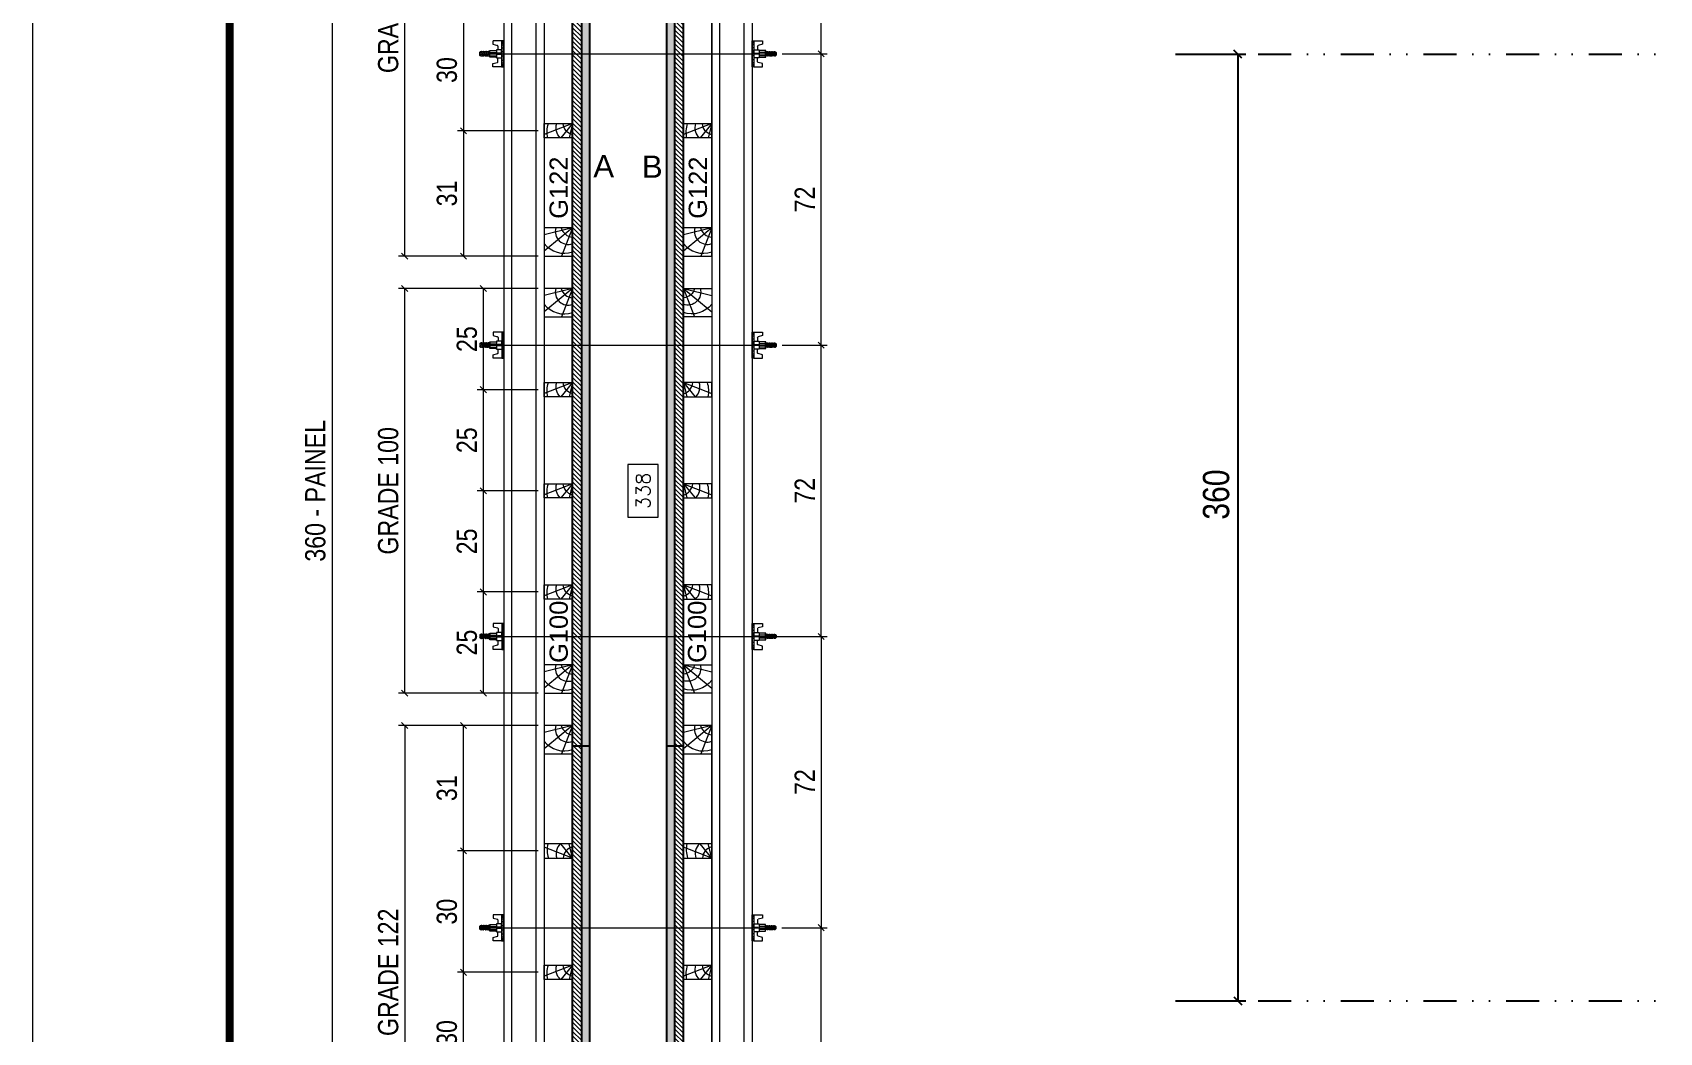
# Model space of a CAD drawing. Extents: x 2949 to 9203, y -16089 to 12527.
# Drawn here: x 7718 to 8336, y -13413 to -13032 of the extents above; entities that cross this region are included whole.
import ezdxf
from ezdxf.enums import TextEntityAlignment as Align

# ---------------------------------------------------------------- set-up
doc = ezdxf.new("R2010")
doc.units = 0
doc.linetypes.add('DASHED', pattern=[0.75, 0.5, -0.25])
doc.linetypes.add('DIVIDE2', pattern=[0.625, 0.25, -0.125, 0, -0.125, 0, -0.125])
for name, color, linetype in [('CHAPA', 1, 'Continuous'), ('COTA', 241, 'Continuous'), ('cotas', 4, 'Continuous'), ('MEIO_PONT', 93, 'Continuous'), ('Nível', 160, 'Continuous'), ('Painéis', 200, 'Continuous'), ('TEXTO_GERAL', 7, 'Continuous')]:
    doc.layers.add(name, color=color, linetype=linetype)
doc.layers.add('FELIPE', color=2, linetype='Continuous', lineweight=13, plot=False)
for name, color, linetype, lineweight in [('Folhas', 255, 'Continuous', 9), ('Hachura', 251, 'Continuous', 9), ('Madeira', 126, 'Continuous', 18), ('Perfil Metálico', 224, 'Continuous', 18), ('SARRAFO DE PRESSAO', 251, 'DASHED', 9), ('Texto Seção', 7, 'Continuous', 15)]:
    doc.layers.add(name, color=color, linetype=linetype, lineweight=lineweight)
doc.styles.add('ARIAL', font='arial.ttf')
doc.styles.add('COTA TECNICA', font='techl___.ttf', dxfattribs={"height": 10})
doc.styles.add('COTA TECNICA 2X', font='techl___.ttf', dxfattribs={"height": 10})
doc.styles.add('ROMANS', font='romans.shx')
doc.styles.add('SANSSERIF', font='sas_____.pfb')
doc.dimstyles.new('PAINEL', dxfattribs={"dimtxt": 10, "dimasz": 3, "dimexe": 3, "dimexo": 3, "dimgap": 3, "dimtad": 1, "dimdec": 1, "dimzin": 12, "dimdsep": 46, "dimtxsty": 'COTA TECNICA', "dimblk1": 'OBLIQUE', "dimblk2": 'OBLIQUE', "dimsah": 1, "dimcen": 0.9, "dimclrd": 4, "dimclre": 4, "dimclrt": 240, "dimadec": 1, "dimazin": 3, "dimtfac": 1, "dimtdec": 1, "dimtmove": 0, "dimatfit": 3, "dimfxl": 1, "dimtolj": 1, "dimtzin": 12, "dimarcsym": 0})
doc.dimstyles.new('SECAO PILAR', dxfattribs={"dimtxt": 10, "dimasz": 3, "dimexe": 3, "dimexo": 3, "dimgap": 3, "dimtad": 1, "dimdec": 1, "dimlfac": 0.5, "dimzin": 12, "dimdsep": 46, "dimtxsty": 'COTA TECNICA 2X', "dimblk1": 'OBLIQUE', "dimblk2": 'OBLIQUE', "dimsah": 1, "dimcen": 0.9, "dimclrd": 256, "dimclre": 256, "dimclrt": 256, "dimadec": 1, "dimazin": 3, "dimtfac": 1, "dimtdec": 1, "dimtmove": 0, "dimatfit": 3, "dimfxl": 1, "dimtolj": 1, "dimtzin": 12, "dimarcsym": 0})
doc.dimstyles.new('SECÇÃO 2', dxfattribs={"dimtxt": 7, "dimasz": 6, "dimexe": 0.18, "dimexo": 2, "dimgap": -4, "dimtad": 3, "dimdec": 1, "dimlfac": 0.5, "dimzin": 12, "dimdsep": 46, "dimtxsty": 'ROMANS', "dimblk": 'ARCHTICK', "dimcen": 0.09, "dimse1": 1, "dimse2": 1, "dimsd1": 1, "dimsd2": 1, "dimclrd": 180, "dimclre": 5, "dimclrt": 1, "dimadec": 0, "dimazin": 3, "dimtfac": 1, "dimtdec": 1, "dimtofl": 0, "dimtmove": 0, "dimatfit": 3, "dimldrblk": 'ARCHTICK', "dimfxl": 1, "dimtolj": 1, "dimtzin": 0, "dimarcsym": 0})
pattern_1 = [(135, (113118.4113, 42714.4012), (-1.12253202, -1.12253202), [])]

# ---------------------------------------------------------------- blocks, each defined once
blk = doc.blocks.new('9999999999')
at = {"layer": 'Folhas'}
blk.add_lwpolyline([(98138.98, 34190.21), (99623.98, 34190.21), (99623.98, 35240.21), (98138.98, 35240.21)], close=True, dxfattribs=at)
at = {"layer": 'Folhas', "color": 30, "const_width": 3}
blk.add_lwpolyline([(98213.98, 34230.21), (99583.98, 34230.21), (99583.98, 35200.21), (98213.98, 35200.21)], close=True, dxfattribs=at)
blk = doc.blocks.new('_Oblique')
at = {"color": 0, "linetype": 'ByBlock', "lineweight": -2}
blk.add_line((-0.5, -0.5), (0.5, 0.5), dxfattribs=at)
blk = doc.blocks.new('*D162')
at = {"layer": 'COTA', "lineweight": -2, "transparency": 16777216}
for p, q in [((136014.55, 33725.47), (135887.9, 33725.47)), ((135890.9, 33725.47), (135890.9, 33005.45)), ((136014.55, 33005.45), (135887.9, 33005.45))]:
    blk.add_line(p, q, dxfattribs=at)
at = {"layer": 'Defpoints', "color": 0, "transparency": 16777216}
for p in [(136017.55, 33725.47), (135890.9, 33005.45), (136017.55, 33005.45)]:
    blk.add_point(p, dxfattribs=at)
at = {"layer": 'COTA', "lineweight": -2, "transparency": 16777216, "xscale": 3, "yscale": 3, "zscale": 3}
for p, rotation in [((135890.9, 33725.47), 90), ((135890.9, 33005.45), 270)]:
    blk.add_blockref('_Oblique', p, dxfattribs=dict(at, rotation=rotation))
at = {"layer": 'COTA', "transparency": 16777216, "insert": (135882.68, 33365.46), "char_height": 10, "attachment_point": 5, "rotation": 90, "style": 'COTA TECNICA 2X'}
blk.add_mtext('\\A1;360 - PAINEL', dxfattribs=at)
blk = doc.blocks.new('C')
at = {"layer": 'Hachura', "color": 0}
for p, q in [((0, 3.22), (0, -3.22)), ((0.45, 3.22), (0, 3.22)), ((0.46, 3.16), (0, 3.16)), ((0.46, 3.05), (0, 3.05)), ((0.46, 2.88), (0, 2.88)), ((0, 2.75), (0, -1.16)), ((0.46, 2.65), (0, 2.65)), ((0.46, 2.23), (0, 2.23)), ((0.46, 1.51), (0, 1.51)), ((0.39, 0.49), (0.17, 0.49)), ((0.45, -3.23), (0.45, 3.22)), ((0.45, 3.22), (2.58, 3.22)), ((1.74, 0.97), (0.45, 0.97)), ((1.45, 0.1), (0.45, 0.1)), ((1.35, 1.94), (1.35, 0.96)), ((2.58, 2.39), (1.47, 2.09)), ((1.74, -0.97), (1.74, 0.97)), ((1.74, 0.97), (1.74, 0.84)), ((1.74, 0.97), (1.74, 0.84)), ((1.74, 0.84), (3.35, 0.84)), ((3.35, 0.45), (1.74, 0.45)), ((2.58, 3.22), (2.58, 2.39)), ((3.32, 0.84), (3.32, -0.84)), ((3.35, 0.84), (3.35, -0.84)), ((3.68, 0.45), (3.35, 0.45)), ((3.84, -0.52), (3.35, 0.45)), ((3.35, 0.06), (3.67, -0.57)), ((3.68, 0.45), (4.16, -0.52)), ((3.72, 0.5), (4.25, -0.57)), ((4.37, -0.55), (3.83, 0.53)), ((4.15, 0.45), (3.93, 0.45)), ((4.42, -0.52), (3.93, 0.45)), ((4.15, 0.45), (4.26, 0.45)), ((4.26, 0.45), (4.74, -0.52)), ((4.3, 0.5), (4.83, -0.57)), ((4.95, -0.55), (4.41, 0.53)), ((4.51, 0.45), (4.84, 0.45)), ((5, -0.52), (4.51, 0.45)), ((4.84, 0.45), (5.32, -0.52)), ((4.88, 0.5), (5.41, -0.57)), ((5.53, -0.55), (4.99, 0.53)), ((5.58, -0.52), (5.09, 0.45)), ((5.42, 0.45), (5.09, 0.45)), ((5.58, -0.52), (5.09, 0.45)), ((5.42, 0.45), (5.74, -0.19)), ((5.46, 0.5), (5.74, -0.07)), ((5.74, 0.19), (5.57, 0.53)), ((5.74, 0.32), (5.68, 0.45)), ((5.68, 0.45), (5.74, 0.45)), ((5.74, 0.45), (5.9, 0.29)), ((5.74, 0.45), (5.74, -0.52)), ((5.9, -0.36), (5.9, 0.29)), ((0.45, 0), (0, 0)), ((0.46, -1.52), (0, -1.52)), ((0.46, -2.23), (0, -2.23)), ((0.46, -2.65), (0, -2.65)), ((0.46, -2.88), (0, -2.88)), ((0.46, -3.05), (0, -3.05)), ((0.46, -3.16), (0, -3.16)), ((0, -3.22), (2.57, -3.22)), ((0.08, -0.48), (0.29, -0.48)), ((0.29, -0.48), (0.4, -0.48)), ((0.45, 0), (0.45, -0.97)), ((0.45, -0.16), (1.45, -0.16)), ((0.45, -0.65), (0.45, -0.32)), ((0.45, -3.23), (0.45, -0.65)), ((0.45, -0.97), (1.74, -0.97)), ((1.35, -1.94), (1.35, -0.97)), ((2.58, -2.39), (1.47, -2.1)), ((3.35, -0.32), (1.74, -0.32)), ((3.35, -0.84), (1.74, -0.84)), ((2.58, -3.23), (2.58, -2.39)), ((3.35, -0.07), (3.58, -0.52)), ((3.35, -0.52), (3.58, -0.52)), ((3.84, -0.52), (4.16, -0.52)), ((4.42, -0.52), (4.74, -0.52)), ((4.63, -0.52), (4.74, -0.52)), ((5, -0.52), (5.32, -0.52)), ((5.58, -0.52), (5.74, -0.52)), ((5.74, -0.52), (5.9, -0.36)), ((5.74, -0.52), (5.74, -0.52))]:
    blk.add_line(p, q, dxfattribs=at)
for centre, radius, start, end in [((1.52, 1.94), 0.161, 104.7436, 180), ((1.44, -0.03), 0.129, 272.695, 87.305), ((3.81, 0.39), 0.143, 25.5688, 154.4312), ((4.39, 0.39), 0.143, 25.5688, 154.4312), ((4.97, 0.39), 0.143, 25.5688, 154.4312), ((5.55, 0.39), 0.143, 25.5688, 154.4312), ((0.17, -0.37), 0.174, 221.744, 317.8592), ((1.52, -1.94), 0.161, 180, 255.2564), ((3.71, -0.4), 0.174, 222.1408, 318.256), ((4.29, -0.4), 0.174, 222.1408, 318.256), ((4.87, -0.4), 0.174, 222.1408, 318.256), ((5.45, -0.4), 0.174, 222.1408, 318.256), ((5.61, -0.4), 0.174, 317.8592, 318.256)]:
    blk.add_arc(centre, radius, start, end, dxfattribs=at)
blk = doc.blocks.new('PONTALETE')
at = {"layer": 'Madeira'}
for q in [(2.71, 7), (7, 5.76), (7, 1.74)]:
    blk.add_line((0, 0), q, dxfattribs=at)
blk.add_lwpolyline([(0, 0), (7, 0), (7, 7), (0, 7)], close=True, dxfattribs=at)
for centre, radius, start, end in [((2.04, 0.06), 6.23, 37.2818, 109.0913), ((1.09, 0.9), 3.19, 343.603, 109.9847), ((-0.21, -0.78), 3.09, 14.6322, 86.0383)]:
    blk.add_arc(centre, radius, start, end, dxfattribs=at)
blk = doc.blocks.new('MEIO PONTALETE')
at = {"layer": 'Madeira'}
for q in [(2.71, 7), (3.5, 2.88), (3.5, 0.87)]:
    blk.add_line((0, 0), q, dxfattribs=at)
blk.add_lwpolyline([(0, 0), (3.5, 0), (3.5, 7), (0, 7)], close=True, dxfattribs=at)
for centre, radius, start, end in [((2.04, 0.06), 6.23, 76.4499, 109.0913), ((1.09, 0.9), 3.19, 40.9063, 109.9847), ((-0.21, -0.78), 3.09, 14.6322, 86.0383)]:
    blk.add_arc(centre, radius, start, end, dxfattribs=at)
blk = doc.blocks.new('*D152')
at = {"layer": 'COTA', "lineweight": -2, "transparency": 16777216}
for p, q in [((135992.82, 33603.47), (135952.94, 33603.47)), ((135955.94, 33603.47), (135955.94, 33543.47)), ((135992.82, 33543.47), (135952.94, 33543.47))]:
    blk.add_line(p, q, dxfattribs=at)
at = {"layer": 'Defpoints', "color": 0, "transparency": 16777216}
for p in [(135995.82, 33603.47), (135955.94, 33543.47), (135995.82, 33543.47)]:
    blk.add_point(p, dxfattribs=at)
at = {"layer": 'COTA', "lineweight": -2, "transparency": 16777216, "xscale": 3, "yscale": 3, "zscale": 3}
for p, rotation in [((135955.94, 33603.47), 90), ((135955.94, 33543.47), 270)]:
    blk.add_blockref('_Oblique', p, dxfattribs=dict(at, rotation=rotation))
at = {"layer": 'COTA', "transparency": 16777216, "insert": (135947.72, 33573.47), "char_height": 10, "attachment_point": 5, "rotation": 90, "style": 'COTA TECNICA 2X'}
blk.add_mtext('\\A1;30', dxfattribs=at)
blk = doc.blocks.new('*D153')
at = {"layer": 'COTA', "lineweight": -2, "transparency": 16777216}
for p, q in [((135992.82, 33543.47), (135952.94, 33543.47)), ((135955.94, 33543.47), (135955.94, 33481.47)), ((135992.82, 33481.47), (135952.94, 33481.47))]:
    blk.add_line(p, q, dxfattribs=at)
at = {"layer": 'Defpoints', "color": 0, "transparency": 16777216}
for p in [(135995.82, 33543.47), (135955.94, 33481.47), (135995.82, 33481.47)]:
    blk.add_point(p, dxfattribs=at)
at = {"layer": 'COTA', "lineweight": -2, "transparency": 16777216, "xscale": 3, "yscale": 3, "zscale": 3}
for p, rotation in [((135955.94, 33543.47), 90), ((135955.94, 33481.47), 270)]:
    blk.add_blockref('_Oblique', p, dxfattribs=dict(at, rotation=rotation))
at = {"layer": 'COTA', "transparency": 16777216, "insert": (135947.72, 33512.47), "char_height": 10, "attachment_point": 5, "rotation": 90, "style": 'COTA TECNICA 2X'}
blk.add_mtext('\\A1;31', dxfattribs=at)
blk = doc.blocks.new('*D154')
at = {"layer": 'COTA', "lineweight": -2, "transparency": 16777216}
for p, q in [((135992.82, 33725.47), (135923.82, 33725.47)), ((135926.82, 33481.47), (135926.82, 33725.47)), ((135992.82, 33481.47), (135923.82, 33481.47))]:
    blk.add_line(p, q, dxfattribs=at)
at = {"layer": 'Defpoints', "color": 0, "transparency": 16777216}
for p in [(135926.82, 33725.47), (135995.82, 33725.47), (135995.82, 33481.47)]:
    blk.add_point(p, dxfattribs=at)
at = {"layer": 'COTA', "lineweight": -2, "transparency": 16777216, "xscale": 3, "yscale": 3, "zscale": 3}
for p, rotation in [((135926.82, 33725.47), 90), ((135926.82, 33481.47), 270)]:
    blk.add_blockref('_Oblique', p, dxfattribs=dict(at, rotation=rotation))
at = {"layer": 'COTA', "transparency": 16777216, "insert": (135918.72, 33603.47), "char_height": 10, "attachment_point": 5, "rotation": 90, "style": 'COTA TECNICA 2X'}
blk.add_mtext('\\A1;GRADE 122', dxfattribs=at)
blk = doc.blocks.new('*D164')
at = {"layer": 'COTA', "lineweight": -2, "transparency": 16777216}
for p, q in [((135992.82, 33127.45), (135952.94, 33127.45)), ((135955.94, 33067.45), (135955.94, 33127.45)), ((135992.82, 33067.45), (135952.94, 33067.45))]:
    blk.add_line(p, q, dxfattribs=at)
at = {"layer": 'Defpoints', "color": 0, "transparency": 16777216}
for p in [(135955.94, 33127.45), (135995.82, 33127.45), (135995.82, 33067.45)]:
    blk.add_point(p, dxfattribs=at)
at = {"layer": 'COTA', "lineweight": -2, "transparency": 16777216, "xscale": 3, "yscale": 3, "zscale": 3}
for p, rotation in [((135955.94, 33127.45), 90), ((135955.94, 33067.45), 270)]:
    blk.add_blockref('_Oblique', p, dxfattribs=dict(at, rotation=rotation))
at = {"layer": 'COTA', "transparency": 16777216, "insert": (135947.72, 33097.45), "char_height": 10, "attachment_point": 5, "rotation": 90, "style": 'COTA TECNICA 2X'}
blk.add_mtext('\\A1;30', dxfattribs=at)
blk = doc.blocks.new('*D165')
at = {"layer": 'COTA', "lineweight": -2, "transparency": 16777216}
for p, q in [((135992.82, 33187.45), (135952.94, 33187.45)), ((135955.94, 33127.45), (135955.94, 33187.45)), ((135992.82, 33127.45), (135952.94, 33127.45))]:
    blk.add_line(p, q, dxfattribs=at)
at = {"layer": 'Defpoints', "color": 0, "transparency": 16777216}
for p in [(135955.94, 33187.45), (135995.82, 33187.45), (135995.82, 33127.45)]:
    blk.add_point(p, dxfattribs=at)
at = {"layer": 'COTA', "lineweight": -2, "transparency": 16777216, "xscale": 3, "yscale": 3, "zscale": 3}
for p, rotation in [((135955.94, 33187.45), 90), ((135955.94, 33127.45), 270)]:
    blk.add_blockref('_Oblique', p, dxfattribs=dict(at, rotation=rotation))
at = {"layer": 'COTA', "transparency": 16777216, "insert": (135947.72, 33157.45), "char_height": 10, "attachment_point": 5, "rotation": 90, "style": 'COTA TECNICA 2X'}
blk.add_mtext('\\A1;30', dxfattribs=at)
blk = doc.blocks.new('*D166')
at = {"layer": 'COTA', "lineweight": -2, "transparency": 16777216}
for p, q in [((135992.82, 33249.45), (135952.94, 33249.45)), ((135955.94, 33187.45), (135955.94, 33249.45)), ((135992.82, 33187.45), (135952.94, 33187.45))]:
    blk.add_line(p, q, dxfattribs=at)
at = {"layer": 'Defpoints', "color": 0, "transparency": 16777216}
for p in [(135955.94, 33249.45), (135995.82, 33249.45), (135995.82, 33187.45)]:
    blk.add_point(p, dxfattribs=at)
at = {"layer": 'COTA', "lineweight": -2, "transparency": 16777216, "xscale": 3, "yscale": 3, "zscale": 3}
for p, rotation in [((135955.94, 33249.45), 90), ((135955.94, 33187.45), 270)]:
    blk.add_blockref('_Oblique', p, dxfattribs=dict(at, rotation=rotation))
at = {"layer": 'COTA', "transparency": 16777216, "insert": (135947.72, 33218.45), "char_height": 10, "attachment_point": 5, "rotation": 90, "style": 'COTA TECNICA 2X'}
blk.add_mtext('\\A1;31', dxfattribs=at)
blk = doc.blocks.new('*D167')
at = {"layer": 'COTA', "lineweight": -2, "transparency": 16777216}
for p, q in [((135992.82, 33249.45), (135923.82, 33249.45)), ((135926.82, 33249.45), (135926.82, 33005.45)), ((135992.82, 33005.45), (135923.82, 33005.45))]:
    blk.add_line(p, q, dxfattribs=at)
at = {"layer": 'Defpoints', "color": 0, "transparency": 16777216}
for p in [(135995.82, 33249.45), (135926.82, 33005.45), (135995.82, 33005.45)]:
    blk.add_point(p, dxfattribs=at)
at = {"layer": 'COTA', "lineweight": -2, "transparency": 16777216, "xscale": 3, "yscale": 3, "zscale": 3}
for p, rotation in [((135926.82, 33249.45), 90), ((135926.82, 33005.45), 270)]:
    blk.add_blockref('_Oblique', p, dxfattribs=dict(at, rotation=rotation))
at = {"layer": 'COTA', "transparency": 16777216, "insert": (135918.72, 33127.45), "char_height": 10, "attachment_point": 5, "rotation": 90, "style": 'COTA TECNICA 2X'}
blk.add_mtext('\\A1;GRADE 122', dxfattribs=at)
blk = doc.blocks.new('*D168')
at = {"layer": 'COTA', "lineweight": -2, "transparency": 16777216}
for p, q in [((136113.37, 33149.52), (136135.68, 33149.52)), ((136132.68, 33005.45), (136132.68, 33149.52)), ((136081.66, 33005.45), (136135.68, 33005.45))]:
    blk.add_line(p, q, dxfattribs=at)
at = {"layer": 'Defpoints', "color": 0, "transparency": 16777216}
for p in [(136110.37, 33149.52), (136132.68, 33149.52), (136078.66, 33005.45)]:
    blk.add_point(p, dxfattribs=at)
at = {"layer": 'COTA', "lineweight": -2, "transparency": 16777216, "xscale": 3, "yscale": 3, "zscale": 3}
for p, rotation in [((136132.68, 33149.52), 90), ((136132.68, 33005.45), 270)]:
    blk.add_blockref('_Oblique', p, dxfattribs=dict(at, rotation=rotation))
at = {"layer": 'COTA', "transparency": 16777216, "insert": (136124.61, 33077.48), "char_height": 10, "attachment_point": 5, "rotation": 90, "style": 'COTA TECNICA 2X'}
blk.add_mtext('\\A1;72', dxfattribs=at)
blk = doc.blocks.new('*D169')
at = {"layer": 'COTA', "lineweight": -2, "transparency": 16777216}
for p, q in [((136113.42, 33437.53), (136135.68, 33437.53)), ((136132.68, 33293.46), (136132.68, 33437.53)), ((136108.56, 33293.46), (136135.68, 33293.46))]:
    blk.add_line(p, q, dxfattribs=at)
at = {"layer": 'Defpoints', "color": 0, "transparency": 16777216}
for p in [(136110.42, 33437.53), (136132.68, 33437.53), (136105.56, 33293.46)]:
    blk.add_point(p, dxfattribs=at)
at = {"layer": 'COTA', "lineweight": -2, "transparency": 16777216, "xscale": 3, "yscale": 3, "zscale": 3}
for p, rotation in [((136132.68, 33437.53), 90), ((136132.68, 33293.46), 270)]:
    blk.add_blockref('_Oblique', p, dxfattribs=dict(at, rotation=rotation))
at = {"layer": 'COTA', "transparency": 16777216, "insert": (136124.61, 33365.49), "char_height": 10, "attachment_point": 5, "rotation": 90, "style": 'COTA TECNICA 2X'}
blk.add_mtext('\\A1;72', dxfattribs=at)
blk = doc.blocks.new('*D170')
at = {"layer": 'COTA', "lineweight": -2, "transparency": 16777216}
for p, q in [((136113.42, 33581.46), (136135.68, 33581.46)), ((136132.68, 33437.53), (136132.68, 33581.46)), ((136113.42, 33437.53), (136135.68, 33437.53))]:
    blk.add_line(p, q, dxfattribs=at)
at = {"layer": 'Defpoints', "color": 0, "transparency": 16777216}
for p in [(136110.42, 33581.46), (136132.68, 33581.46), (136110.42, 33437.53)]:
    blk.add_point(p, dxfattribs=at)
at = {"layer": 'COTA', "lineweight": -2, "transparency": 16777216, "xscale": 3, "yscale": 3, "zscale": 3}
for p, rotation in [((136132.68, 33581.46), 90), ((136132.68, 33437.53), 270)]:
    blk.add_blockref('_Oblique', p, dxfattribs=dict(at, rotation=rotation))
at = {"layer": 'COTA', "transparency": 16777216, "insert": (136124.61, 33509.49), "char_height": 10, "attachment_point": 5, "rotation": 90, "style": 'COTA TECNICA 2X'}
blk.add_mtext('\\A1;72', dxfattribs=at)
blk = doc.blocks.new('*D155')
at = {"layer": 'COTA', "lineweight": -2, "transparency": 16777216}
for p, q in [((136081.62, 33725.47), (136135.68, 33725.47)), ((136132.68, 33581.46), (136132.68, 33725.47)), ((136113.42, 33581.46), (136135.68, 33581.46))]:
    blk.add_line(p, q, dxfattribs=at)
at = {"layer": 'Defpoints', "color": 0, "transparency": 16777216}
for p in [(136078.62, 33725.47), (136132.68, 33725.47), (136110.42, 33581.46)]:
    blk.add_point(p, dxfattribs=at)
at = {"layer": 'COTA', "lineweight": -2, "transparency": 16777216, "xscale": 3, "yscale": 3, "zscale": 3}
for p, rotation in [((136132.68, 33725.47), 90), ((136132.68, 33581.46), 270)]:
    blk.add_blockref('_Oblique', p, dxfattribs=dict(at, rotation=rotation))
at = {"layer": 'COTA', "transparency": 16777216, "insert": (136124.61, 33653.46), "char_height": 10, "attachment_point": 5, "rotation": 90, "style": 'COTA TECNICA 2X'}
blk.add_mtext('\\A1;72', dxfattribs=at)
blk = doc.blocks.new('*D171')
at = {"layer": 'COTA', "lineweight": -2, "transparency": 16777216}
for p, q in [((136108.56, 33293.46), (136135.68, 33293.46)), ((136132.68, 33293.46), (136132.68, 33149.52)), ((136113.37, 33149.52), (136135.68, 33149.52))]:
    blk.add_line(p, q, dxfattribs=at)
at = {"layer": 'Defpoints', "color": 0, "transparency": 16777216}
for p in [(136105.56, 33293.46), (136110.37, 33149.52), (136132.68, 33149.52)]:
    blk.add_point(p, dxfattribs=at)
at = {"layer": 'COTA', "lineweight": -2, "transparency": 16777216, "xscale": 3, "yscale": 3, "zscale": 3}
for p, rotation in [((136132.68, 33293.46), 90), ((136132.68, 33149.52), 270)]:
    blk.add_blockref('_Oblique', p, dxfattribs=dict(at, rotation=rotation))
at = {"layer": 'COTA', "transparency": 16777216, "insert": (136124.61, 33221.49), "char_height": 10, "attachment_point": 5, "rotation": 90, "style": 'COTA TECNICA 2X'}
blk.add_mtext('\\A1;72', dxfattribs=at)
blk = doc.blocks.new('*D157')
at = {"layer": 'COTA', "color": 180, "lineweight": -2, "transparency": 16777216}
for p, q in [((136052.22, 33378.46), (136037.22, 33378.46)), ((136037.22, 33378.46), (136037.22, 33352.46)), ((136052.22, 33352.46), (136052.22, 33378.46)), ((136037.22, 33352.46), (136052.22, 33352.46))]:
    blk.add_line(p, q, dxfattribs=at)
at = {"layer": 'Defpoints', "color": 0, "transparency": 16777216}
for p in [(136056.22, 33703.47), (136056.22, 33027.45), (136056.22, 33027.45)]:
    blk.add_point(p, dxfattribs=at)
at = {"layer": 'COTA', "color": 1, "transparency": 16777216, "insert": (136044.72, 33365.46), "char_height": 7, "attachment_point": 5, "rotation": 90, "style": 'ROMANS'}
blk.add_mtext('\\A1;338', dxfattribs=at)
blk = doc.blocks.new('_ArchTick')
at = {"color": 0, "linetype": 'ByBlock', "const_width": 0.15}
blk.add_lwpolyline([(-0.5, -0.5), (0.5, 0.5)], dxfattribs=at)
blk = doc.blocks.new('*D172')
at = {"layer": 'COTA', "lineweight": -2, "transparency": 16777216}
for p, q in [((135992.82, 33465.46), (135923.82, 33465.46)), ((135926.82, 33265.46), (135926.82, 33465.46)), ((135992.82, 33265.46), (135923.82, 33265.46))]:
    blk.add_line(p, q, dxfattribs=at)
at = {"layer": 'Defpoints', "color": 0, "transparency": 16777216}
for p in [(135926.82, 33465.46), (135995.82, 33465.46), (135995.82, 33265.46)]:
    blk.add_point(p, dxfattribs=at)
at = {"layer": 'COTA', "lineweight": -2, "transparency": 16777216, "xscale": 3, "yscale": 3, "zscale": 3}
for p, rotation in [((135926.82, 33465.46), 90), ((135926.82, 33265.46), 270)]:
    blk.add_blockref('_Oblique', p, dxfattribs=dict(at, rotation=rotation))
at = {"layer": 'COTA', "transparency": 16777216, "insert": (135918.72, 33365.46), "char_height": 10, "attachment_point": 5, "rotation": 90, "style": 'COTA TECNICA 2X'}
blk.add_mtext('\\A1;GRADE 100', dxfattribs=at)
blk = doc.blocks.new('*D158')
at = {"layer": 'COTA', "lineweight": -2, "transparency": 16777216}
for p, q in [((135992.82, 33365.46), (135962.71, 33365.46)), ((135965.71, 33365.46), (135965.71, 33315.46)), ((135992.82, 33315.46), (135962.71, 33315.46))]:
    blk.add_line(p, q, dxfattribs=at)
at = {"layer": 'Defpoints', "color": 0, "transparency": 16777216}
for p in [(135995.82, 33365.46), (135965.71, 33315.46), (135995.82, 33315.46)]:
    blk.add_point(p, dxfattribs=at)
at = {"layer": 'COTA', "lineweight": -2, "transparency": 16777216, "xscale": 3, "yscale": 3, "zscale": 3}
for p, rotation in [((135965.71, 33365.46), 90), ((135965.71, 33315.46), 270)]:
    blk.add_blockref('_Oblique', p, dxfattribs=dict(at, rotation=rotation))
at = {"layer": 'COTA', "transparency": 16777216, "insert": (135957.6, 33340.46), "char_height": 10, "attachment_point": 5, "rotation": 90, "style": 'COTA TECNICA 2X'}
blk.add_mtext('\\A1;25', dxfattribs=at)
blk = doc.blocks.new('*D159')
at = {"layer": 'COTA', "lineweight": -2, "transparency": 16777216}
for p, q in [((135992.82, 33315.46), (135962.71, 33315.46)), ((135965.71, 33315.46), (135965.71, 33265.46)), ((135992.82, 33265.46), (135962.71, 33265.46))]:
    blk.add_line(p, q, dxfattribs=at)
at = {"layer": 'Defpoints', "color": 0, "transparency": 16777216}
for p in [(135995.82, 33315.46), (135965.71, 33265.46), (135995.82, 33265.46)]:
    blk.add_point(p, dxfattribs=at)
at = {"layer": 'COTA', "lineweight": -2, "transparency": 16777216, "xscale": 3, "yscale": 3, "zscale": 3}
for p, rotation in [((135965.71, 33315.46), 90), ((135965.71, 33265.46), 270)]:
    blk.add_blockref('_Oblique', p, dxfattribs=dict(at, rotation=rotation))
at = {"layer": 'COTA', "transparency": 16777216, "insert": (135957.6, 33290.46), "char_height": 10, "attachment_point": 5, "rotation": 90, "style": 'COTA TECNICA 2X'}
blk.add_mtext('\\A1;25', dxfattribs=at)
blk = doc.blocks.new('*D173')
at = {"layer": 'COTA', "lineweight": -2, "transparency": 16777216}
for p, q in [((135992.82, 33465.46), (135962.71, 33465.46)), ((135965.71, 33465.46), (135965.71, 33415.46)), ((135992.82, 33415.46), (135962.71, 33415.46))]:
    blk.add_line(p, q, dxfattribs=at)
at = {"layer": 'Defpoints', "color": 0, "transparency": 16777216}
for p in [(135995.82, 33465.46), (135965.71, 33415.46), (135995.82, 33415.46)]:
    blk.add_point(p, dxfattribs=at)
at = {"layer": 'COTA', "lineweight": -2, "transparency": 16777216, "xscale": 3, "yscale": 3, "zscale": 3}
for p, rotation in [((135965.71, 33465.46), 90), ((135965.71, 33415.46), 270)]:
    blk.add_blockref('_Oblique', p, dxfattribs=dict(at, rotation=rotation))
at = {"layer": 'COTA', "transparency": 16777216, "insert": (135957.6, 33440.46), "char_height": 10, "attachment_point": 5, "rotation": 90, "style": 'COTA TECNICA 2X'}
blk.add_mtext('\\A1;25', dxfattribs=at)
blk = doc.blocks.new('*D160')
at = {"layer": 'COTA', "lineweight": -2, "transparency": 16777216}
for p, q in [((135992.82, 33415.46), (135962.71, 33415.46)), ((135965.71, 33415.46), (135965.71, 33365.46)), ((135992.82, 33365.46), (135962.71, 33365.46))]:
    blk.add_line(p, q, dxfattribs=at)
at = {"layer": 'Defpoints', "color": 0, "transparency": 16777216}
for p in [(135995.82, 33415.46), (135965.71, 33365.46), (135995.82, 33365.46)]:
    blk.add_point(p, dxfattribs=at)
at = {"layer": 'COTA', "lineweight": -2, "transparency": 16777216, "xscale": 3, "yscale": 3, "zscale": 3}
for p, rotation in [((135965.71, 33415.46), 90), ((135965.71, 33365.46), 270)]:
    blk.add_blockref('_Oblique', p, dxfattribs=dict(at, rotation=rotation))
at = {"layer": 'COTA', "transparency": 16777216, "insert": (135957.6, 33390.46), "char_height": 10, "attachment_point": 5, "rotation": 90, "style": 'COTA TECNICA 2X'}
blk.add_mtext('\\A1;25', dxfattribs=at)
blk = doc.blocks.new('*D3236')
at = {"layer": 'cotas', "color": 4, "linetype": 'ByBlock', "lineweight": -2, "transparency": 16777216}
for p, q in [((8155.19, -13040.63), (8178.91, -13040.63)), ((8175.91, -13040.63), (8175.91, -13400.63)), ((8155.19, -13400.63), (8178.91, -13400.63))]:
    blk.add_line(p, q, dxfattribs=at)
at = {"layer": 'Defpoints', "color": 0, "linetype": 'ByBlock', "transparency": 16777216}
for p in [(8152.19, -13040.63), (8152.19, -13400.63), (8175.91, -13400.63)]:
    blk.add_point(p, dxfattribs=at)
at = {"layer": 'cotas', "color": 4, "linetype": 'ByBlock', "lineweight": -2, "transparency": 16777216, "xscale": 3, "yscale": 3, "zscale": 3}
for p, rotation in [((8175.91, -13040.63), 90), ((8175.91, -13400.63), 270)]:
    blk.add_blockref('_Oblique', p, dxfattribs=dict(at, rotation=rotation))
at = {"layer": 'cotas', "color": 240, "linetype": 'ByBlock', "transparency": 16777216, "insert": (8167.69, -13208.11), "char_height": 10, "attachment_point": 5, "rotation": 90, "style": 'COTA TECNICA'}
blk.add_mtext('\\A1;360', dxfattribs=at)
blk = doc.blocks.new('C16')
at = {"layer": 'Hachura'}
h = blk.add_hatch(dxfattribs=at)
h.set_pattern_fill('ANSI31', color=256, scale=0.5, angle=450, style=0)
h.set_pattern_definition(pattern_1)
h.paths.add_polyline_path([(136009.82, 33725.47), (136014.22, 33725.47), (136014.22, 33005.45), (136009.82, 33005.45)])
h = blk.add_hatch(color=256, dxfattribs=at)
h.dxf.hatch_style = 1
h.paths.add_polyline_path([(136018.22, 33005.45), (136014.22, 33005.45), (136014.22, 33725.47), (136018.22, 33725.47)])
h = blk.add_hatch(color=256, dxfattribs=at)
h.dxf.hatch_style = 1
h.paths.add_polyline_path([(136056.22, 33005.45), (136060.22, 33005.45), (136060.22, 33725.47), (136056.22, 33725.47)])
h = blk.add_hatch(dxfattribs=at)
h.set_pattern_fill('ANSI31', color=256, scale=0.5, angle=450, style=0)
h.set_pattern_definition(pattern_1)
h.paths.add_polyline_path([(136064.62, 33725.47), (136060.22, 33725.47), (136060.22, 33005.45), (136064.62, 33005.45)])
at = {"layer": 'CHAPA'}
for points in [[(136018.22, 33005.45), (136009.82, 33005.45), (136009.82, 33725.47), (136018.22, 33725.47)], [(136056.22, 33005.45), (136064.62, 33005.45), (136064.62, 33725.47), (136056.22, 33725.47)]]:
    blk.add_lwpolyline(points, close=True, dxfattribs=at)
at = {"layer": 'COTA', "linetype": 'ByBlock'}
for p, q in [((136014.22, 33725.47), (136014.22, 33005.45)), ((136060.22, 33725.47), (136060.22, 33005.45))]:
    blk.add_line(p, q, dxfattribs=at)
at = {"layer": 'Hachura'}
for p, q in [((135964.84, 33581.45), (136105.56, 33581.46)), ((135964.84, 33437.45), (136105.56, 33437.46)), ((135964.85, 33293.45), (136105.56, 33293.46)), ((135964.85, 33149.45), (136105.57, 33149.46))]:
    blk.add_line(p, q, dxfattribs=at)
at = {"layer": 'Madeira'}
for points in [[(135995.82, 33481.47), (136009.82, 33481.47), (136009.82, 33725.47), (135995.82, 33725.47)], [(136064.62, 33481.47), (136078.62, 33481.47), (136078.62, 33725.47), (136064.62, 33725.47)], [(135995.82, 33265.46), (136009.82, 33265.46), (136009.82, 33465.46), (135995.82, 33465.46)], [(136078.62, 33265.46), (136064.62, 33265.46), (136064.62, 33465.46), (136078.62, 33465.46)], [(135995.82, 33005.45), (136009.82, 33005.45), (136009.82, 33249.45), (135995.82, 33249.45)], [(136064.62, 33005.45), (136078.62, 33005.45), (136078.62, 33249.45), (136064.62, 33249.45)]]:
    blk.add_lwpolyline(points, close=True, dxfattribs=at)
at = {"layer": 'Painéis'}
for p, q in [((136009.63, 33239.45), (136018.22, 33239.45)), ((136056.03, 33239.45), (136064.62, 33239.45))]:
    blk.add_line(p, q, dxfattribs=at)
at = {"layer": 'Perfil Metálico'}
for p, q in [((135975.82, 33755.53), (135975.82, 32971.53)), ((135979.82, 32971.53), (135979.82, 33755.53)), ((135991.82, 32971.53), (135991.82, 33755.53)), ((135995.82, 33755.53), (135995.82, 32971.53)), ((136078.62, 33755.53), (136078.62, 32971.53)), ((136082.62, 32971.53), (136082.62, 33755.53)), ((136094.62, 32971.53), (136094.62, 33755.53)), ((136098.62, 33755.53), (136098.62, 32971.53))]:
    blk.add_line(p, q, dxfattribs=at)
at = {"layer": 'Hachura', "linetype": 'Continuous', "yscale": 2, "zscale": 2, "rotation": 180}
for p, xscale in [((135975.64, 33581.45), 2), ((136098.62, 33581.46), -2), ((135975.7, 33437.46), 2), ((136098.62, 33437.46), -2), ((135975.7, 33293.46), 2), ((136098.62, 33293.46), -2), ((135975.66, 33149.45), 2), ((136098.57, 33149.45), -2)]:
    blk.add_blockref('C', p, dxfattribs=dict(at, xscale=xscale))
at = {"layer": 'MEIO_PONT'}
for name, p, xscale, yscale, zscale, rotation in [('MEIO PONTALETE', (136009.82, 33546.97), -1.999999997962732, 1.999999997962732, 1.999999997962732, 90), ('MEIO PONTALETE', (136078.62, 33546.97), -1.999999997962732, 1.999999997962732, 1.999999997962732, 90), ('PONTALETE', (136009.82, 33495.47), 2, 2, 2, 180), ('PONTALETE', (136078.62, 33495.47), 2, 2, 2, 180), ('PONTALETE', (136009.82, 33465.46), 2, 2, 2, 180), ('PONTALETE', (136064.62, 33465.46), -2, 2, 2, 180), ('MEIO PONTALETE', (136009.82, 33418.96), -1.999999997962732, 1.999999997962732, 1.999999997962732, 90), ('MEIO PONTALETE', (136064.62, 33418.96), 1.999999997962732, 1.999999997962732, 1.999999997962732, 270), ('MEIO PONTALETE', (136009.82, 33368.96), -1.999999997962732, 1.999999997962732, 1.999999997962732, 90), ('MEIO PONTALETE', (136064.62, 33368.96), 1.999999997962732, 1.999999997962732, 1.999999997962732, 270), ('MEIO PONTALETE', (136009.82, 33318.96), -1.999999997962732, 1.999999997962732, 1.999999997962732, 90), ('MEIO PONTALETE', (136064.62, 33318.96), 1.999999997962732, 1.999999997962732, 1.999999997962732, 270), ('PONTALETE', (136009.82, 33279.46), 2, 2, 2, 180), ('PONTALETE', (136064.62, 33279.46), -2, 2, 2, 180), ('PONTALETE', (136009.82, 33249.45), 2, 2, 2, 180), ('PONTALETE', (136078.62, 33249.45), 2, 2, 2, 180), ('MEIO PONTALETE', (136009.82, 33183.95), 1.999999997962732, 1.999999997962732, 1.999999997962732, 90), ('MEIO PONTALETE', (136078.62, 33183.95), 1.999999997962732, 1.999999997962732, 1.999999997962732, 90), ('MEIO PONTALETE', (136009.82, 33130.95), -1.999999997962732, 1.999999997962732, 1.999999997962732, 90), ('MEIO PONTALETE', (136078.62, 33130.95), -1.999999997962732, 1.999999997962732, 1.999999997962732, 90)]:
    blk.add_blockref(name, p, dxfattribs=dict(at, xscale=xscale, yscale=yscale, zscale=zscale, rotation=rotation))
at = {"layer": 'Texto Seção', "color": 255, "linetype": 'Continuous', "style": 'SANSSERIF'}
for s, p in [('G122', (136002.96, 33499.94)), ('G122', (136071.76, 33499.94)), ('G100', (136002.96, 33280.4)), ('G100', (136071.36, 33280.4))]:
    blk.add_text(s, height=9, rotation=90, dxfattribs=at).set_placement(p, align=Align.MIDDLE_LEFT)
at = {"layer": 'TEXTO_GERAL', "style": 'ARIAL'}
for s, p in [('A', (136025.23, 33525.97)), ('B', (136049.25, 33525.71))]:
    blk.add_text(s, height=11, dxfattribs=at).set_placement(p, align=Align.MIDDLE_CENTER)
at = {"layer": 'COTA'}
for base, p1, p2, angle, text, picture, middle in [((135890.9, 33005.45), (136017.55, 33725.47), (136017.55, 33005.45), 90, '<> - PAINEL', '*D162', (135882.68, 33365.46)), ((135926.82, 33725.47), (135995.82, 33481.47), (135995.82, 33725.47), 90, 'GRADE <>', '*D154', (135918.72, 33603.47)), ((135926.82, 33465.46), (135995.82, 33265.46), (135995.82, 33465.46), 90, 'GRADE <>', '*D172', (135918.72, 33365.46)), ((135926.82, 33005.45), (135995.82, 33249.45), (135995.82, 33005.45), 270, 'GRADE <>', '*D167', (135918.72, 33127.45))]:
    dim = blk.add_linear_dim(base=base, p1=p1, p2=p2, angle=angle, text=text, dimstyle='SECAO PILAR', dxfattribs=at)
    dim.commit()
    dim.dimension.update_dxf_attribs({"geometry": picture, "text_midpoint": middle})
for base, p1, p2, angle, dimstyle, picture, middle in [((136132.68, 33725.47), (136110.42, 33581.46), (136078.62, 33725.47), 90, 'SECAO PILAR', '*D155', (136124.61, 33653.46)), ((136056.22, 33027.45), (136056.22, 33703.47), (136056.22, 33027.45), 90, 'SECÇÃO 2', '*D157', (136044.72, 33365.46)), ((135955.94, 33543.47), (135995.82, 33603.47), (135995.82, 33543.47), 90, 'SECAO PILAR', '*D152', (135947.72, 33573.47)), ((136132.68, 33581.46), (136110.42, 33437.53), (136110.42, 33581.46), 90, 'SECAO PILAR', '*D170', (136124.61, 33509.49)), ((135955.94, 33481.47), (135995.82, 33543.47), (135995.82, 33481.47), 90, 'SECAO PILAR', '*D153', (135947.72, 33512.47)), ((135965.71, 33415.46), (135995.82, 33465.46), (135995.82, 33415.46), 90, 'SECAO PILAR', '*D173', (135957.6, 33440.46)), ((136132.68, 33437.53), (136105.56, 33293.46), (136110.42, 33437.53), 90, 'SECAO PILAR', '*D169', (136124.61, 33365.49)), ((135965.71, 33365.46), (135995.82, 33415.46), (135995.82, 33365.46), 90, 'SECAO PILAR', '*D160', (135957.6, 33390.46)), ((135965.71, 33315.46), (135995.82, 33365.46), (135995.82, 33315.46), 90, 'SECAO PILAR', '*D158', (135957.6, 33340.46)), ((135965.71, 33265.46), (135995.82, 33315.46), (135995.82, 33265.46), 90, 'SECAO PILAR', '*D159', (135957.6, 33290.46)), ((136132.68, 33149.52), (136105.56, 33293.46), (136110.37, 33149.52), 90, 'SECAO PILAR', '*D171', (136124.61, 33221.49)), ((135955.94, 33249.45), (135995.82, 33187.45), (135995.82, 33249.45), 270, 'SECAO PILAR', '*D166', (135947.72, 33218.45)), ((135955.94, 33187.45), (135995.82, 33127.45), (135995.82, 33187.45), 270, 'SECAO PILAR', '*D165', (135947.72, 33157.45)), ((136132.68, 33149.52), (136078.66, 33005.45), (136110.37, 33149.52), 90, 'SECAO PILAR', '*D168', (136124.61, 33077.48)), ((135955.94, 33127.45), (135995.82, 33067.45), (135995.82, 33127.45), 270, 'SECAO PILAR', '*D164', (135947.72, 33097.45))]:
    dim = blk.add_linear_dim(base=base, p1=p1, p2=p2, angle=angle, dimstyle=dimstyle, dxfattribs=at)
    dim.commit()
    dim.dimension.update_dxf_attribs({"geometry": picture, "text_midpoint": middle})

msp = doc.modelspace()

# ---------------------------------------------------------------- linework, layer by layer
at = {"layer": 'Nível', "color": 4, "linetype": 'DIVIDE2', "ltscale": 50}
for p, q in [((8152.19, -13040.63), (9162.53, -13040.63)), ((8152.19, -13400.63), (9162.53, -13400.63))]:
    msp.add_line(p, q, dxfattribs=at)

# ---------------------------------------------------------------- block references
at = {"layer": 'FELIPE', "linetype": 'ByBlock', "xscale": 0.7692035576454694, "yscale": 0.7692035576454694, "zscale": 0.7692035576454694}
msp.add_blockref('C16', (-96696.34, -38871.52), dxfattribs=at)
at = {"layer": 'SARRAFO DE PRESSAO', "color": 6, "linetype": 'ByBlock'}
msp.add_blockref('9999999999', (-90421.44, -47982.12), dxfattribs=at)

# ---------------------------------------------------------------- dimensions: what is measured, and where the dimension line sits
at = {"layer": 'cotas', "linetype": 'ByBlock'}
dim = msp.add_linear_dim(base=(8175.91, -13400.63), p1=(8152.19, -13040.63), p2=(8152.19, -13400.63), angle=90, dimstyle='PAINEL', dxfattribs=at)
dim.commit()
dim.dimension.update_dxf_attribs({"geometry": '*D3236', "text_midpoint": (8175.91, -13208.11), "dimtype": 160})

doc.saveas('drawing.dxf')
